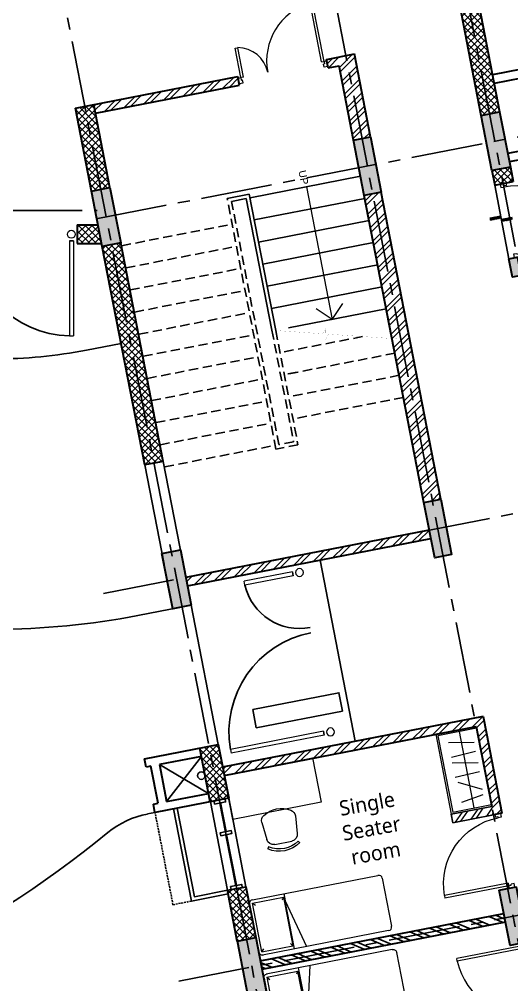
# Model space of a CAD drawing. Header units: millimetres. Extents: x -1107453 to -240403, y -265431 to 143409.
# Drawn here: x -268442 to -261883, y 111966 to 124823 of the extents above; entities that cross this region are included whole.
import ezdxf

# ---------------------------------------------------------------- set-up
doc = ezdxf.new("R2010")
doc.units = ezdxf.units.MM
doc.header["$MEASUREMENT"] = 0
for name, pattern in [('ACAD_ISO05W100', [36, 24, -3, 0, -3, 0, -3, 0, -3]), ('CENTER2', [28.575, 19.05, -3.175, 3.175, -3.175]), ('DASHED2', [0.375, 0.25, -0.125]), ('HIDDEN', [0.375, 0.25, -0.125])]:
    doc.linetypes.add(name, pattern=pattern)
for name, color, linetype in [('A-Anno-Grid Lines', 154, 'Continuous'), ('A-Elevation', 4, 'Continuous'), ('A-Steps', 3, 'Continuous'), ('A-Wall Patt', 8, 'Continuous'), ('A-Window', 4, 'Continuous'), ('elel', 6, 'Continuous'), ('S-Conc Patt', 9, 'Continuous')]:
    doc.layers.add(name, color=color, linetype=linetype)
for name, color, linetype, lineweight in [('A-Detail Lines', 8, 'Continuous', 25), ('A-Door', 4, 'Continuous', 9), ('A-Wall Sec', 1, 'Continuous', 30), ('column hatch', 12, 'Continuous', 5), ('S-Concrete', 40, 'Continuous', 30), ('S-Reflected Beam', 60, 'Continuous', 25), ('STAIR', 3, 'Continuous', 9), ('text', 7, 'Continuous', 9), ('Wall HATCH', 8, 'Continuous', 15)]:
    doc.layers.add(name, color=color, linetype=linetype, lineweight=lineweight)
doc.layers.add('frntr', color=32, linetype='Continuous', lineweight=15, true_color=0xbd5e00)
doc.layers.add('I-Furniture', color=7, linetype='Continuous', lineweight=15, true_color=0xc76300)
doc.layers.get('S-Reflected Beam').off()
doc.styles.get("Standard").update_dxf_attribs({"font": 'trebuc.ttf'})

# ---------------------------------------------------------------- blocks, each defined once
blk = doc.blocks.new('W 1200')
at = {"layer": 'A-Window', "linetype": 'HIDDEN', "ltscale": 100}
for p, q in [((552588, 7900), (552588, 9150)), ((552838, 7900), (552588, 7900))]:
    blk.add_line(p, q, dxfattribs=at)
at = {"layer": 'A-Window', "color": 2, "lineweight": 40}
for p, q in [((553463, 8720), (553463, 9110)), ((553463, 7990), (553463, 8680))]:
    blk.add_line(p, q, dxfattribs=at)
at = {"layer": 'A-Window', "color": 5}
for points in [[(553338, 7900), (552838, 7900), (552838, 9150)], [(553338, 7950), (552888, 7950), (552888, 9150)]]:
    blk.add_lwpolyline(points, dxfattribs=at)
at = {"layer": 'A-Window'}
for points in [[(553338, 7950), (553338, 9150)], [(553588, 7950), (553588, 9150)], [(553388, 8680), (553388, 8720), (553538, 8720), (553538, 8680), (553388, 8680)]]:
    blk.add_lwpolyline(points, dxfattribs=at)
for points in [[(553388, 9150), (553538, 9150), (553538, 9110), (553388, 9110)], [(553388, 7990), (553538, 7990), (553538, 7950), (553388, 7950)]]:
    blk.add_lwpolyline(points, close=True, dxfattribs=at)
blk = doc.blocks.new('Door 1200')
at = {"layer": 'A-Door', "color": 5, "lineweight": 18}
for p, q in [((524084, 16182), (524084, 16132)), ((524084, 16182), (524159, 16182)), ((524084, 16132), (524124, 16132)), ((524124, 16147), (524124, 16132)), ((524159, 16147), (524124, 16147)), ((524159, 16182), (524159, 16147)), ((524159, 16147), (524557, 16147)), ((524159, 16112), (524159, 16147)), ((524159, 16112), (524557, 16112)), ((524557, 16147), (524557, 16112)), ((524159, 15052), (524159, 15017)), ((524159, 15052), (524958, 15052)), ((524958, 15017), (524958, 15052)), ((524084, 15032), (524124, 15032)), ((524084, 14982), (524084, 15032)), ((524084, 14982), (524159, 14982)), ((524124, 15017), (524124, 15032)), ((524159, 15017), (524124, 15017)), ((524159, 14982), (524159, 15017)), ((524159, 15017), (524958, 15017))]:
    blk.add_line(p, q, dxfattribs=at)
at = {"layer": 'A-Door', "lineweight": 18}
for centre, radius, start, end in [((524155, 16193), 411, 270.5695, 348.692), ((524157, 14978), 804, 5.3148, 89.8715)]:
    blk.add_arc(centre, radius, start, end, dxfattribs=at)
blk = doc.blocks.new('staircase 1 grnd flr')
at = {"layer": 'A-Elevation'}
for p, q in [((1232382, -22558), (1234232, -22558)), ((1232382, -22558), (1232382, -22858)), ((1232432, -22608), (1234219, -22608)), ((1232432, -22608), (1232432, -22808))]:
    blk.add_line(p, q, dxfattribs=at)
at = {"layer": 'A-Elevation', "linetype": 'DASHED2', "ltscale": 500}
for p, q in [((1234219, -22608), (1235732, -22608)), ((1234232, -22558), (1235782, -22558)), ((1235732, -22608), (1235732, -22808)), ((1235782, -22558), (1235782, -22858)), ((1235782, -22858), (1232382, -22858)), ((1235732, -22808), (1232432, -22808))]:
    blk.add_line(p, q, dxfattribs=at)
at = {"layer": 'A-Steps'}
for p, q in [((1232432, -21058), (1232432, -22558)), ((1232732, -21058), (1232732, -22558)), ((1233032, -21058), (1233032, -22558)), ((1233332, -21058), (1233332, -22558)), ((1233632, -21058), (1233632, -22558)), ((1233932, -21058), (1233932, -22558)), ((1234232, -21058), (1234232, -22384))]:
    blk.add_line(p, q, dxfattribs=at)
at = {"layer": 'A-Steps', "linetype": 'DASHED2', "ltscale": 500}
for p, q in [((1234832, -21058), (1234832, -22558)), ((1235132, -21058), (1235132, -22558)), ((1235432, -21058), (1235432, -22558)), ((1234532, -21439), (1234532, -22558)), ((1234832, -22384), (1234832, -22558)), ((1232732, -24358), (1232732, -22858)), ((1233032, -24358), (1233032, -22858)), ((1233332, -24358), (1233332, -22858)), ((1233632, -24358), (1233632, -22858)), ((1233932, -24358), (1233932, -22858)), ((1234232, -24358), (1234232, -22858)), ((1234532, -24358), (1234532, -22858)), ((1234832, -24358), (1234832, -22858)), ((1235132, -24358), (1235132, -22858)), ((1235432, -24358), (1235432, -22858)), ((1235732, -24358), (1235732, -22858))]:
    blk.add_line(p, q, dxfattribs=at)
at = {"layer": 'STAIR', "color": 5, "const_width": 1}
blk.add_lwpolyline([(1234660, -20957), (1234414, -21881), (1234486, -21931), (1234316, -21894), (1234396, -21948), (1234219, -22608)], dxfattribs=at)
at = {"layer": 'text'}
for p, q in [((1234232, -21793), (1234052, -21613)), ((1232432, -21793), (1234232, -21793)), ((1234232, -21793), (1234052, -21974))]:
    blk.add_line(p, q, dxfattribs=at)
at = {"layer": 'text', "insert": (1232205, -21757), "char_height": 100, "width": 515.7, "attachment_point": 1}
blk.add_mtext('{\\fArial|b0|i0|c0|p34;UP}', dxfattribs=at)
blk = doc.blocks.new('Cols Hostel')
at = {"layer": 'S-Conc Patt'}
h = blk.add_hatch(color=256, dxfattribs=at)
h.paths.add_polyline_path([(626562, 5668), (626812, 5668), (626812, 5218), (626562, 5218)])
h.paths.add_polyline_path([(626262, 5668), (626512, 5668), (626512, 5218), (626262, 5218)])
h.paths.add_polyline_path([(610501, 6261), (610751, 6261), (610751, 5811), (610501, 5811)])
h.paths.add_polyline_path([(633755, -13559), (633802, -13804), (633351, -13892), (633303, -13647)])
h.paths.add_polyline_path([(608436, -13975), (608436, -14225), (607987, -14225), (607987, -13975)])
h.paths.add_polyline_path([(639101, 2747), (639347, 2795), (639490, 2059), (639245, 2011)])
h.paths.add_polyline_path([(640105, -2416), (640351, -2368), (640494, -3105), (640248, -3152)])
h.paths.add_polyline_path([(631447, -4099), (631693, -4051), (631836, -4788), (631590, -4835)])
h.paths.add_polyline_path([(630444, 1064), (630689, 1112), (630832, 376), (630587, 328)])
h.paths.add_polyline_path([(608186, 6255), (608436, 6255), (608436, 5505), (608186, 5505)])
h.paths.add_polyline_path([(608186, 995), (608436, 995), (608436, 245), (608186, 245)])
h.paths.add_polyline_path([(608186, -4265), (608436, -4265), (608436, -5015), (608186, -5015)])
h.paths.add_polyline_path([(599366, -4265), (599616, -4265), (599616, -5015), (599366, -5015)])
h.paths.add_polyline_path([(599366, 995), (599616, 995), (599616, 245), (599366, 245)])
h.paths.add_polyline_path([(626561, 11103), (626811, 11103), (626811, 10353), (626561, 10353)])
h.paths.add_polyline_path([(626561, 17051), (626811, 17051), (626811, 16301), (626561, 16301)])
h.paths.add_polyline_path([(626561, 13871), (626811, 13871), (626811, 13121), (626561, 13121)])
h.paths.add_polyline_path([(610451, 11170), (610201, 11170), (610201, 10420), (610451, 10420)])
h.paths.add_polyline_path([(610451, 16301), (610201, 16301), (610201, 17051), (610451, 17051)])
h.paths.add_polyline_path([(610451, 13121), (610201, 13121), (610201, 13871), (610451, 13871)])
h.paths.add_polyline_path([(598411, 9225), (598661, 9225), (598661, 8475), (598411, 8475)])
h.paths.add_polyline_path([(603651, 16801), (603651, 17051), (602901, 17051), (602901, 16801)])
h.paths.add_polyline_path([(602901, 14630), (603151, 14630), (603151, 13880), (602901, 13880)])
h.paths.add_polyline_path([(596931, 9225), (597181, 9225), (597181, 8475), (596931, 8475)])
h.paths.add_polyline_path([(596931, 11170), (597181, 11170), (597181, 10420), (596931, 10420)])
h.paths.add_polyline_path([(602901, 11170), (603151, 11170), (603151, 10420), (602901, 10420)])
h.paths.add_polyline_path([(608436, 11170), (608186, 11170), (608186, 10420), (608436, 10420)])
h.paths.add_polyline_path([(604651, 11170), (604881, 11170), (604881, 10420), (604651, 10420)])
h.paths.add_polyline_path([(639550, 13200), (639796, 13248), (639939, 12512), (639694, 12464)])
h.paths.add_polyline_path([(634799, 10295), (634847, 10050), (634109, 9906), (634061, 10152)])
h.paths.add_polyline_path([(637666, -8396), (637892, -8352), (637980, -8804), (637754, -8848)])
h.paths.add_polyline_path([(636133, -13080), (636180, -13325), (635591, -13440), (635544, -13194)])
h.paths.add_polyline_path([(603151, 9225), (603151, 8995), (602401, 8995), (602401, 9225)])
h.paths.add_polyline_path([(642512, -9792), (642556, -10018), (642110, -10105), (642066, -9879)])
h.paths.add_polyline_path([(638556, -10561), (638600, -10787), (638148, -10875), (638104, -10649)])
h.paths.add_polyline_path([(642096, -7653), (642140, -7878), (641688, -7966), (641644, -7740)])
h.paths.add_polyline_path([(640153, -10027), (640379, -9983), (640465, -10425), (640239, -10468)])
h.paths.add_polyline_path([(640118, -8037), (640162, -8263), (639710, -8351), (639666, -8125)])
h.paths.add_polyline_path([(603151, -11965), (603151, -12195), (602701, -12195), (602701, -11965)])
h.paths.add_polyline_path([(603151, -10130), (602921, -10130), (602921, -9670), (603151, -9670)])
h.paths.add_polyline_path([(599111, -11965), (599111, -12195), (598661, -12195), (598661, -11965)])
h.paths.add_polyline_path([(599112, -9785), (599112, -10015), (598661, -10015), (598661, -9785)])
h.paths.add_polyline_path([(600791, -11735), (601021, -11735), (601021, -12195), (600791, -12195)])
h.paths.add_polyline_path([(601136, -9785), (601136, -10015), (600676, -10015), (600676, -9785)])
h.paths.add_polyline_path([(634937, -3421), (635163, -3377), (635306, -4113), (635080, -4157)])
h.paths.add_polyline_path([(635631, 2073), (635857, 2117), (636000, 1380), (635775, 1336)])
h.paths.add_polyline_path([(634717, 6775), (634674, 7001), (635410, 7144), (635454, 6918)])
h.paths.add_polyline_path([(631992, 11731), (632217, 11775), (632361, 11038), (632135, 10995)])
h.paths.add_polyline_path([(604651, 6255), (604881, 6255), (604881, 5505), (604651, 5505)])
h.paths.add_polyline_path([(639083, -12506), (639131, -12752), (638541, -12866), (638493, -12621)])
h.paths.add_polyline_path([(603152, -13975), (603152, -14225), (602552, -14225), (602552, -13975)])
h.paths.add_polyline_path([(638469, 11008), (638714, 11056), (638857, 10320), (638611, 10272)])
h.paths.add_polyline_path([(606268, -9785), (606268, -10035), (605668, -10035), (605668, -9785)])
h.paths.add_polyline_path([(599161, 5765), (599161, 6015), (598411, 6015), (598411, 5765)])
h.paths.add_polyline_path([(642896, -11765), (642944, -12011), (642503, -12096), (642455, -11851)])
h.paths.add_polyline_path([(606267, -13975), (606267, -14225), (605667, -14225), (605667, -13975)])
h.paths.add_polyline_path([(599113, -13975), (599113, -14225), (598662, -14225), (598662, -13975)])
h.paths.add_polyline_path([(626262, 11911), (626512, 11911), (626512, 11161), (626262, 11161)])
h.paths.add_polyline_path([(626261, 17051), (626511, 17051), (626511, 16301), (626261, 16301)])
h.paths.add_polyline_path([(610751, 16301), (610501, 16301), (610501, 17051), (610751, 17051)])
h.paths.add_polyline_path([(610501, 8731), (610751, 8731), (610751, 7981), (610501, 7981)])
h.paths.add_polyline_path([(626511, 7981), (626261, 7981), (626261, 8731), (626511, 8731)])
h.paths.add_polyline_path([(621251, 11236), (621021, 11236), (621021, 11836), (621251, 11836)])
h.paths.add_polyline_path([(610501, 11911), (610751, 11911), (610751, 11161), (610501, 11161)])
h.paths.add_polyline_path([(615991, 11236), (615761, 11236), (615761, 11836), (615991, 11836)])
h.paths.add_polyline_path([(635329, -8947), (635377, -9193), (634788, -9307), (634740, -9062)])
h.paths.add_polyline_path([(633933, 1743), (634159, 1786), (634302, 1050), (634076, 1006)])
h.paths.add_polyline_path([(604651, 995), (604881, 995), (604881, 245), (604651, 245)])
h.paths.add_polyline_path([(604651, -4265), (604881, -4265), (604881, -5015), (604651, -5015)])
h.paths.add_polyline_path([(626261, 13871), (626511, 13871), (626511, 13121), (626261, 13121)])
h.paths.add_polyline_path([(621021, 13796), (621251, 13796), (621251, 13196), (621021, 13196)])
h.paths.add_polyline_path([(615761, 13796), (615991, 13796), (615991, 13196), (615761, 13196)])
h.paths.add_polyline_path([(610751, 13121), (610501, 13121), (610501, 13871), (610751, 13871)])
h.paths.add_polyline_path([(633692, 12061), (633938, 12109), (634081, 11373), (633835, 11325)])
h.paths.add_polyline_path([(628502, 11052), (628747, 11100), (628891, 10364), (628645, 10316)])
h.paths.add_polyline_path([(596931, 14630), (597181, 14630), (597181, 13880), (596931, 13880)])
h.paths.add_polyline_path([(639922, 11291), (640167, 11338), (640310, 10602), (640064, 10555)])
h.paths.add_polyline_path([(638890, 16600), (639135, 16648), (639278, 15912), (639033, 15864)])
h.paths.add_polyline_path([(633032, 15458), (633277, 15505), (633421, 14769), (633175, 14721)])
h.paths.add_polyline_path([(632948, -9410), (632996, -9656), (632544, -9743), (632497, -9498)])
h.paths.add_polyline_path([(636635, -3091), (636861, -3047), (637004, -3783), (636778, -3827)])
h.paths.add_polyline_path([(639326, 7905), (639374, 7660), (638638, 7516), (638590, 7762)])
h.paths.add_polyline_path([(632930, 6906), (633155, 6950), (633298, 6214), (633073, 6170)])
h.paths.add_polyline_path([(629440, 6228), (629685, 6275), (629828, 5539), (629583, 5491)])
h.paths.add_polyline_path([(620836, 16801), (620836, 17051), (621436, 17051), (621436, 16801)])
h.paths.add_polyline_path([(615576, 16801), (615576, 17051), (616176, 17051), (616176, 16801)])
h.paths.add_polyline_path([(620836, 7981), (620836, 8231), (621436, 8231), (621436, 7981)])
h.paths.add_polyline_path([(615576, 7981), (615576, 8231), (616176, 8231), (616176, 7981)])
h.paths.add_polyline_path([(602401, 5785), (602401, 6015), (603151, 6015), (603151, 5785)])
h.paths.add_polyline_path([(602922, 995), (603152, 995), (603152, 245), (602922, 245)])
h.paths.add_polyline_path([(608436, -9785), (608436, -10035), (607987, -10035), (607987, -9785)])
h.paths.add_polyline_path([(602921, -4265), (603151, -4265), (603151, -5015), (602921, -5015)])
h.paths.add_polyline_path([(632225, 16801), (632225, 17051), (632975, 17051), (632975, 16801)])
at = {"layer": 'S-Concrete', "lineweight": 35}
for points in [[(633692, 12061), (633938, 12109), (634081, 11373), (633835, 11325), (633692, 12061)], [(631992, 11731), (632217, 11775), (632361, 11038), (632135, 10995), (631992, 11731)], [(628502, 11052), (628747, 11100), (628891, 10364), (628645, 10316), (628502, 11052)], [(634799, 10295), (634847, 10050), (634109, 9906), (634061, 10152), (634799, 10295)], [(632930, 6906), (633155, 6950), (633298, 6214), (633073, 6170), (632930, 6906)], [(629440, 6228), (629685, 6275), (629828, 5539), (629583, 5491), (629440, 6228)], [(633933, 1743), (634159, 1786), (634302, 1050), (634076, 1006), (633933, 1743)]]:
    blk.add_lwpolyline(points, dxfattribs=at)
blk.add_lwpolyline([(630444, 1064), (630689, 1112), (630832, 376), (630587, 328)], close=True, dxfattribs=at)
blk = doc.blocks.new('GRILL DOOR 2 - 2400')
at = {"layer": 'A-Detail Lines'}
for centre, radius, start, end in [((-446107, 112733), 746, 270, 357.9842), ((-446104, 110566), 1351, 1.2981, 89.9894)]:
    blk.add_arc(centre, radius, start, end, dxfattribs=at)
at = {"layer": 'elel', "lineweight": 18}
for p, q in [((-446017, 112759), (-445361, 112759)), ((-445361, 112707), (-445361, 112759)), ((-446017, 112707), (-445361, 112707)), ((-446017, 110596), (-444753, 110596)), ((-444753, 110596), (-444753, 110544)), ((-446017, 110544), (-444753, 110544))]:
    blk.add_line(p, q, dxfattribs=at)
at = {"layer": 'elel'}
for p, q in [((-446017, 112707), (-446017, 112759)), ((-446017, 110596), (-446017, 110544))]:
    blk.add_line(p, q, dxfattribs=at)
at = {"layer": 'elel', "lineweight": 18}
for centre in [(-446107, 112733), (-446107, 110570)]:
    blk.add_circle(centre, 52.5, dxfattribs=at)
blk = doc.blocks.new('iron door 1500')
at = {"layer": 'A-Detail Lines'}
blk.add_arc((-444110, 117635), 1351, 0.0106, 88.7019, dxfattribs=at)
at = {"layer": 'elel', "lineweight": 18}
for p, q in [((-444132, 117721), (-444132, 118985)), ((-444079, 118985), (-444132, 118985)), ((-444079, 117721), (-444079, 118985))]:
    blk.add_line(p, q, dxfattribs=at)
at = {"layer": 'elel'}
blk.add_line((-444079, 117721), (-444132, 117721), dxfattribs=at)
at = {"layer": 'elel', "lineweight": 18}
blk.add_circle((-444105, 117631), 52.5, dxfattribs=at)
blk = doc.blocks.new('ABL_Door_S - 1000 x 2100-11-3 Second Floor Lvl')
at = {"layer": 'A-Door', "color": 5}
for p, q in [((-500, 38), (-450, 38)), ((-500, -38), (-500, 38)), ((-450, 38), (-450, -3)), ((450, 38), (450, -3)), ((500, 38), (450, 38)), ((500, -38), (500, 38)), ((-500, -38), (-465, -38)), ((-465, -3), (-450, -3)), ((-465, -38), (-465, -3)), ((-430, -38), (-465, -38)), ((465, -3), (450, -3)), ((465, -38), (465, -3)), ((500, -38), (465, -38))]:
    blk.add_line(p, q, dxfattribs=at)
at = {"layer": 'A-Door', "color": 5, "lineweight": 18}
for p, q in [((-465, -38), (-465, -903)), ((-430, -38), (-430, -903)), ((-430, -903), (-465, -903))]:
    blk.add_line(p, q, dxfattribs=at)
at = {"layer": 'A-Door'}
blk.add_arc((-450, -2), 900, 271.2981, 359.9894, dxfattribs=at)
blk = doc.blocks.new('DROP')
at = {"layer": 'A-Detail Lines'}
h = blk.add_hatch(dxfattribs=at)
h.set_pattern_fill('ANSI31', color=256, scale=100, angle=-90, style=0)
h.set_pattern_definition([(45, (-30796.783, -8736.205), (8.838835, -8.838835), [])])
h.paths.add_polyline_path([(-46, 0), (-46, -147), (-75, -147), (-75, 0)])
h.paths.add_polyline_path([(0, 147), (0, 0), (-30, 0), (-30, 147)])
for p, q in [((0, 0), (0, 148)), ((-46, -147), (-46, 0))]:
    blk.add_line(p, q, dxfattribs=at)
blk = doc.blocks.new('ERTGW4R523542')
at = {"layer": 'A-Wall Patt'}
h = blk.add_hatch(dxfattribs=at)
h.set_pattern_fill('ANSI37', color=256, scale=500, style=0)
h.paths.add_polyline_path([(-261698.1, 119005.1), (-261725.8, 119147.4), (-261480.4, 119195.1), (-261997.4, 121855.2), (-262242.7, 121807.5), (-262298.1, 122092.3), (-262298.2, 122092.3), (-262214.2, 121660.4), (-262214.3, 121660.4), (-261698.1, 119005.1)])
h = blk.add_hatch(dxfattribs=at)
h.set_pattern_fill('ANSI37', color=256, scale=500, style=0)
h.paths.add_polyline_path([(-261337.3, 118458.9), (-261582.7, 118411.2), (-261545.5, 118219.8), (-261300.1, 118267.5)])
at = {"layer": 'A-Detail Lines'}
blk.add_line((-261545.5, 118219.8), (-261356.8, 117237.7), dxfattribs=at)
at = {"layer": 'A-Wall Sec', "lineweight": 35}
for p, q in [((-262004.1, 121890.6), (-261480.4, 119195.1)), ((-261725.8, 119147.4), (-262242.7, 121807.5)), ((-260088.9, 119975.9), (-261575.9, 119685.9)), ((-260179.8, 119841), (-261553.9, 119573.1)), ((-259885.1, 118930.6), (-261372, 118640.6)), ((-259863, 118817.8), (-261350, 118527.7)), ((-261582.7, 118411.2), (-261545.5, 118219.8)), ((-261337.3, 118458.9), (-261300.1, 118267.5)), ((-261545.5, 118219.8), (-261300.1, 118267.5))]:
    blk.add_line(p, q, dxfattribs=at)
at = {"layer": 'A-Detail Lines', "linetype": 'ACAD_ISO05W100', "rotation": 100.8718454003175}
blk.add_blockref('DROP', (-261465.7, 117806), dxfattribs=at)
at = {"layer": 'A-Door', "rotation": 101.0000000009668}
blk.add_blockref('ABL_Door_S - 1000 x 2100-11-3 Second Floor Lvl', (-261339.4, 117750.5), dxfattribs=at)
blk = doc.blocks.new('Grid Girls Hostel')
at = {"layer": 'A-Anno-Grid Lines', "linetype": 'CENTER2', "ltscale": 50}
for p, q in [((546030.4, -12871.7), (538541, 25657.8)), ((551208.5, -11865.1), (544521.1, 22538.2)), ((549510.2, -12195.2), (542822.9, 22208.1)), ((540716.9, 13748.7), (554379.5, 16404.4)), ((506718.2, 13861.8), (540731.8, 13861.8)), ((540813.7, 8760.3), (555317.2, 11579.5)), ((541817.5, 3597), (556321, 6416.2))]:
    blk.add_line(p, q, dxfattribs=at)
blk = doc.blocks.new('A$C4AD23F1D')
at = {"layer": 'I-Furniture', "true_color": 0xff4dff}
blk.add_hatch(color=211, dxfattribs=at).paths.add_polyline_path([(0, 25), (0, 0), (1200, 0), (1200, 25)])
at = {"layer": 'frntr', "color": 203, "true_color": 0xb63cc3}
blk.add_lwpolyline([(0, 0), (1200, 0), (1200, 25), (0, 25)], close=True, dxfattribs=at)
blk = doc.blocks.new('A$C0E3E786B')
at = {"layer": 'I-Furniture', "ltscale": 0.1}
for p, q in [((-1905, 916), (-205, 916)), ((-1481, 916), (-1481, 816)), ((-1955, 216), (-1955, 866)), ((-1915, 872), (-1881, 837)), ((-1915, 872), (-1495, 872)), ((-1915, 211), (-1915, 872)), ((-1495, 872), (-1521, 837)), ((-1495, 872), (-1495, 211)), ((-1481, 166), (-1481, 816)), ((-1481, 816), (-1320, 166)), ((-155, 866), (-155, 216)), ((-1915, 211), (-1881, 246)), ((-1915, 211), (-1495, 211)), ((-1915, 166), (-1915, 167)), ((-205, 166), (-1915, 166)), ((-1495, 211), (-1521, 246))]:
    blk.add_line(p, q, dxfattribs=at)
for centre, start, end in [((-1905, 866), 90, 180), ((-205, 866), 0, 90), ((-1905, 216), 180, 270), ((-205, 216), 270, 0)]:
    blk.add_arc(centre, 50, start, end, dxfattribs=at)
blk = doc.blocks.new('A$C30AF02BA')
at = {"layer": 'I-Furniture', "color": 9, "ltscale": 0.1, "true_color": 0xbababa}
for p, q in [((-224, 28), (-224, 1063)), ((-73, 913), (-374, 958)), ((-369, 684), (-70, 837)), ((-390, 615), (-60, 601)), ((-55, 482), (-393, 423)), ((-390, 340), (-60, 326)), ((-55, 207), (-393, 147))]:
    blk.add_line(p, q, dxfattribs=at)
at = {"layer": 'I-Furniture', "ltscale": 0.1}
blk.add_lwpolyline([(-537, 3), (-537, 1088), (13, 1088), (13, 3)], close=True, dxfattribs=at)
blk.add_lwpolyline([(13, 28), (-512, 28), (-512, 1063), (13, 1063)], dxfattribs=at)
blk = doc.blocks.new('chair1')
at = {"layer": 'I-Furniture'}
for p, q in [((-320, 228), (-84, 207)), ((16, 201), (42, 219)), ((1, 115), (1, -115)), ((-320, -228), (-84, -207)), ((16, -201), (42, -219))]:
    blk.add_line(p, q, dxfattribs=at)
for centre, radius, start, end in [((-108, 0), 351, 148.407, 211.593), ((-328, 135), 92.9, 85.0303, 148.407), ((-92, 115), 92.9, 0, 85.0303), ((-278, 0), 356, 325.6197, 34.3803), ((-278, 0), 387, 325.6197, 34.3803), ((-92, -115), 92.9, 274.9697, 0), ((-328, -135), 92.9, 211.593, 274.9697)]:
    blk.add_arc(centre, radius, start, end, dxfattribs=at)
blk = doc.blocks.new('sss')
at = {"layer": 'Wall HATCH'}
h = blk.add_hatch(dxfattribs=at)
h.set_pattern_fill('ANSI32', color=256, scale=400, angle=360, style=0)
h.set_pattern_definition([(45, (12972.95, 6724.33), (-106.06602, 106.06602), []), (45, (13043.66, 6724.33), (-106.06602, 106.06602), [])])
h.paths.add_polyline_path([(-74971, 29278), (-75521, 29278), (-75521, 29393), (-74971, 29393)])
at = {"layer": 'A-Wall Sec'}
for p, q in [((-74971, 29393), (-75521, 29393)), ((-75521, 29278), (-75521, 29393)), ((-74971, 29278), (-75521, 29278))]:
    blk.add_line(p, q, dxfattribs=at)
at = {"layer": 'frntr', "color": 203, "true_color": 0xb63cc3}
blk.add_lwpolyline([(-78391, 28190), (-77191, 28190), (-77191, 28215), (-78391, 28215)], close=True, dxfattribs=at)
at = {"layer": 'I-Furniture', "ltscale": 0.1}
blk.add_lwpolyline([(-78391, 28190), (-77191, 28190), (-77191, 28790), (-78391, 28790)], close=True, dxfattribs=at)
at = {"layer": 'I-Furniture', "extrusion": (0, 0, -1), "zscale": -1, "rotation": 180}
blk.add_blockref('A$C0E3E786B', (76431, 30806), dxfattribs=at)
at = {"layer": 'I-Furniture', "ltscale": 0.1, "rotation": 90}
blk.add_blockref('chair1', (-77791, 29223), dxfattribs=at)
at = {"layer": 'I-Furniture'}
blk.add_blockref('A$C30AF02BA', (-74985, 28189), dxfattribs=at)
at = {"layer": 'I-Furniture', "color": 32, "true_color": 0xd67c2e, "xscale": -1, "rotation": 180}
blk.add_blockref('A$C4AD23F1D', (-78391, 28215), dxfattribs=at)
blk = doc.blocks.new('RRRR')
at = {"layer": 'Wall HATCH'}
h = blk.add_hatch(dxfattribs=at)
h.set_pattern_fill('ANSI32', color=256, scale=400, angle=360, style=0)
h.paths.add_polyline_path([(-87944, 22553), (-88494, 22553), (-88494, 22668), (-87944, 22668)])
at = {"layer": 'A-Wall Sec'}
for p, q in [((-87944, 22668), (-88494, 22668)), ((-88494, 22553), (-88494, 22668)), ((-87944, 22553), (-88494, 22553))]:
    blk.add_line(p, q, dxfattribs=at)
at = {"layer": 'I-Furniture', "ltscale": 0.1}
blk.add_lwpolyline([(-91364, 23756), (-90164, 23756), (-90164, 23156), (-91364, 23156)], close=True, dxfattribs=at)
at = {"layer": 'I-Furniture', "xscale": -1, "rotation": 180}
blk.add_blockref('A$C30AF02BA', (-87958, 23756), dxfattribs=at)
at = {"layer": 'I-Furniture', "ltscale": 0.1, "xscale": -1, "rotation": 90}
blk.add_blockref('chair1', (-90764, 22723), dxfattribs=at)
at = {"layer": 'I-Furniture'}
blk.add_blockref('A$C0E3E786B', (-89404, 21140), dxfattribs=at)

msp = doc.modelspace()

# ---------------------------------------------------------------- hatches: boundary and pattern name
at = {"layer": 'A-Wall Patt'}
h = msp.add_hatch(dxfattribs=at)
h.set_pattern_fill('ANSI37', color=256, scale=500, style=0)
h.set_pattern_definition([(45, (-267517.14, 121940.156), (-44.1942, 44.1942), []), (135, (-267517.14, 121940.156), (-44.1942, -44.1942), [])])
h.paths.add_polyline_path([(-267392.1, 122085.1), (-267670.1, 122085.1), (-267670.1, 121835.1), (-267343.5, 121835.1)])
h.paths.add_polyline_path([(-269470.1, 119463.1), (-269719.4, 119463.1), (-269719.1, 115613), (-269469.3, 115613)])
h.paths.add_polyline_path([(-269470.1, 122788.1), (-269719.4, 122788.1), (-269719.4, 119923.1), (-269469.3, 119923.1)])
h.paths.add_polyline_path([(-269469.4, 123398.1), (-269719.4, 123398.1), (-269719.4, 123248.1), (-269469.4, 123248.1)])
h.paths.add_polyline_path([(-269469.4, 124748.1), (-269719.4, 124748.1), (-269719.4, 124598.1), (-269469.4, 124598.1)])
h.paths.add_polyline_path([(-269470.1, 126014.4), (-269720.1, 126014.4), (-269720.1, 125208.1), (-269470.1, 125208.1)])
h.paths.add_polyline_path([(-269470.1, 128083.1), (-269720.1, 128083.1), (-269720.1, 127514.4), (-269470.1, 127514.4)])
h.paths.add_polyline_path([(-267479.5, 122534.7), (-267234.1, 122582.4), (-267448.8, 123686.8), (-267694.2, 123639.1)])
h.paths.add_polyline_path([(-267091, 121846.2), (-267336.4, 121798.5), (-266770.7, 118888), (-266525.2, 118935.7)])
h = msp.add_hatch(dxfattribs=at)
h.set_pattern_fill('ANSI32', color=256, scale=400, angle=360, style=0)
h.set_pattern_definition([(45, (-808153.28, 108415.78), (-106.066017, 106.066017), []), (45, (-808082.57, 108415.78), (-106.066017, 106.066017), [])])
h.paths.add_polyline_path([(-267448.8, 123686.8), (-267426.8, 123573.9), (-265507.7, 123946.9), (-265529.7, 124059.8)])
h.paths.add_polyline_path([(-263989.8, 123213.1), (-263764.1, 123257), (-263978.7, 124361.3), (-264351.7, 124288.8), (-264329.8, 124175.9), (-264182.5, 124204.5)])
h.paths.add_polyline_path([(-263620.9, 122520.7), (-263846.7, 122476.8), (-263052, 118388.2), (-262826.2, 118432.1)])
h = msp.add_hatch(dxfattribs=at)
h.set_pattern_fill('ANSI32', color=256, scale=400, angle=360, style=0)
h.set_pattern_definition([(45, (-563.64, 4396.16), (-106.06602, 106.06602), []), (45, (-492.93, 4396.16), (-106.06602, 106.06602), [])])
h.paths.add_polyline_path([(-262958.5, 117907.4), (-262980.4, 118020.3), (-266224.7, 117389.6), (-266202.8, 117276.7)])
h = msp.add_hatch(dxfattribs=at)
h.set_pattern_fill('ANSI32', color=256, scale=400, angle=360, style=0)
h.paths.add_polyline_path([(-262376.7, 115516.8), (-265733.8, 114864.3), (-265713, 114756.8), (-264534.6, 114985.8), (-264533.6, 114980.4), (-262894.6, 115299), (-262895.1, 115301.5), (-262355.2, 115406.4)])
h.paths.add_polyline_path([(-262263.8, 115538.8), (-262376.7, 115516.8), (-262355.2, 115406.4), (-262355.2, 115406.4), (-262148.2, 114341.3), (-262126.2, 114228.4), (-262013.4, 114250.4)])
h.paths.add_polyline_path([(-257112.6, 116736.2), (-256553.1, 116844.9), (-256457.7, 116354.1), (-257017.2, 116245.4)], flags=16)
h.paths.add_polyline_path([(-257134.6, 116849.1), (-256995.3, 116132.5), (-256259.1, 116275.6), (-256281, 116388.5), (-256344.8, 116376.1), (-256440.2, 116866.9), (-256376.4, 116879.3), (-256398.3, 116992.2)])
h.paths.add_polyline_path([(-260540.9, 114536.6), (-260428, 114558.5), (-260656.5, 115734), (-257299.4, 116386.6), (-257321.3, 116499.5), (-260678.5, 115846.9), (-260933.9, 117164.9), (-261046.8, 117143)])
h = msp.add_hatch(dxfattribs=at)
h.set_pattern_fill('ANSI37', color=256, scale=500, style=0)
h.set_pattern_definition([(45, (-563.64, 4396.156), (-44.194174, 44.194174), []), (135, (-563.64, 4396.156), (-44.194174, -44.194174), [])])
h.paths.add_polyline_path([(-265423.3, 113271.8), (-265668.7, 113224.1), (-265538, 112546.6), (-265538, 112546.6), (-265292, 112594.4)])
h.paths.add_polyline_path([(-265149.5, 111858), (-265394.9, 111810.3), (-264964.6, 109596.8, -0.0001283), (-264964.6, 109596.7), (-264895, 109238.5), (-264845.9, 109248), (-264845.9, 109248), (-264698.7, 109276.6), (-264698.7, 109276.6), (-264649.6, 109286.2), (-264649.6, 109286.2)])
h.paths.add_polyline_path([(-265792.5, 115166.1), (-266037.9, 115118.4), (-265968.3, 114760.1, -0.0001601), (-265968.3, 114760.1), (-265898.6, 114401.8), (-265849.6, 114411.4), (-265849.6, 114411.4), (-265702.3, 114440), (-265702.3, 114440), (-265653.2, 114449.5), (-265653.2, 114449.5)])
h = msp.add_hatch(dxfattribs=at)
h.set_pattern_fill('ANSI32', color=256, scale=400, angle=360, style=0)
h.set_pattern_definition([(157, (201861.48, 427953.13), (58.60967, 138.07573), []), (157, (201795.92, 427926.64), (58.60967, 138.07573), [])])
h.paths.add_polyline_path([(-265210.1, 112169.7), (-265232, 112282.6), (-261987.7, 112913.2), (-261965.8, 112800.3)])

# ---------------------------------------------------------------- linework, layer by layer
at = {"layer": 'A-Detail Lines', "ltscale": 15}
for p, q in [((-266016, 115005.5), (-266480.1, 114406)), ((-265920.6, 114514.7), (-266575.5, 114896.8))]:
    msp.add_line(p, q, dxfattribs=at)
at = {"layer": 'A-Detail Lines'}
msp.add_lwpolyline([(-265332.9, 115631.7), (-264185.3, 115854.8), (-264137.9, 115611), (-265285.5, 115387.9)], close=True, dxfattribs=at)
msp.add_lwpolyline([(-265332.9, 115631.7), (-264185.3, 115854.8), (-264137.9, 115611), (-265285.5, 115387.9)], close=True, dxfattribs=at)
msp.add_lwpolyline([(-265332.9, 115631.7), (-264185.3, 115854.8), (-264137.9, 115611), (-265285.5, 115387.9)], close=True, dxfattribs=at)
msp.add_circle((-266017.4, 114750.6), 50, dxfattribs=at)
at = {"layer": 'A-Steps'}
for p, q in [((-264435.9, 117620.2), (-263966.9, 115207.7)), ((-264435.9, 117620.2), (-263966.9, 115207.7)), ((-266153.1, 117021.4), (-265792.5, 115166.1)), ((-265812.1, 115162.3), (-265811, 115162.5)), ((-266733.3, 114239.6), (-266634.9, 114258.7))]:
    msp.add_line(p, q, dxfattribs=at)
for centre, radius, start, end in [((-266504.3, 113061.6), 1200, 101, 129.18928), ((-276546.9, 125379.8), 14693.1, 283.26285, 309.18928)]:
    msp.add_arc(centre, radius, start, end, dxfattribs=at)
at = {"layer": 'A-Wall Sec', "lineweight": 35}
for p, q in [((-264351.7, 124288.8), (-263978.7, 124361.3)), ((-263764.1, 123257), (-263978.7, 124361.3)), ((-264329.8, 124175.9), (-264351.7, 124288.8)), ((-264329.8, 124175.9), (-264182.5, 124204.5)), ((-263989.8, 123213.1), (-264182.5, 124204.5)), ((-267694.2, 123639.1), (-265529.7, 124059.8)), ((-267426.8, 123573.9), (-265507.7, 123946.9)), ((-265507.7, 123946.9), (-265529.7, 124059.8)), ((-267234.1, 122582.4), (-267448.8, 123686.8)), ((-267479.5, 122534.7), (-267694.2, 123639.1)), ((-262016.3, 123449), (-262016.3, 123449)), ((-262826.2, 118432.1), (-263620.9, 122520.7)), ((-263052, 118388.2), (-263846.7, 122476.8)), ((-267670.1, 122085.1), (-267392.1, 122085.1)), ((-267670.1, 122085.1), (-267670.1, 121835.1)), ((-267670.1, 121835.1), (-267343.5, 121835.1)), ((-266770.7, 118888), (-267336.4, 121798.5)), ((-266525.2, 118935.7), (-267091, 121846.2)), ((-266525.2, 118935.7), (-266770.7, 118888)), ((-262980.4, 118020.3), (-266224, 117389.8)), ((-266202.8, 117276.7), (-262958.5, 117907.4)), ((-262263.8, 115538.8), (-265733.8, 114864.3)), ((-262263.8, 115538.8), (-262219.9, 115313.1)), ((-265711.9, 114751.4), (-262354.7, 115403.9)), ((-262354.7, 115403.9), (-262332.8, 115291.1)), ((-262332.8, 115291.1), (-262148.2, 114341.3)), ((-262219.9, 115313.1), (-262013.4, 114250.4)), ((-266774.1, 114975.3), (-265792.5, 115166.1)), ((-265898.6, 114401.8), (-266037.9, 115118.4)), ((-265792.5, 115166.1), (-265653.2, 114449.5)), ((-266752.2, 114862.4), (-266774.1, 114975.3)), ((-266016, 115005.5), (-266575.5, 114896.8)), ((-266688.4, 114874.8), (-266752.2, 114862.4)), ((-266593, 114384), (-266688.4, 114874.8)), ((-266575.5, 114896.8), (-266480.1, 114406)), ((-265653.2, 114449.5), (-266633.9, 114258.9)), ((-266480.1, 114406), (-265920.6, 114514.7)), ((-266656.8, 114371.6), (-266593, 114384)), ((-266634.9, 114258.7), (-266656.8, 114371.6)), ((-265898.6, 114401.8), (-265898.6, 114401.8)), ((-262013.4, 114250.4), (-262126.2, 114228.4)), ((-265668.7, 113224.1), (-265423.3, 113271.8)), ((-265423.3, 113271.8), (-265292, 112594.4)), ((-261948.8, 113315.5), (-261942.1, 113281.2)), ((-265538, 112546.6), (-265668.7, 113224.1)), ((-265232, 112282.7), (-261987.8, 112913.3)), ((-261965.8, 112800.5), (-265210.1, 112169.8))]:
    msp.add_line(p, q, dxfattribs=at)
at = {"layer": 'A-Window'}
for p, q in [((-266525.2, 118935.7), (-266268.6, 117615.3)), ((-266770.7, 118888), (-266514, 117567.6))]:
    msp.add_line(p, q, dxfattribs=at)
at = {"layer": 'elel'}
for p, q in [((-267548.2, 120417.6), (-267085.5, 120507.5)), ((-266861.3, 116883.7), (-266153.1, 117021.4))]:
    msp.add_line(p, q, dxfattribs=at)
for radius in [6400, 10000]:
    msp.add_arc((-268769.4, 126700), radius, 270, 281, dxfattribs=at)

# ---------------------------------------------------------------- block references
for name, p, rotation in [('RRRR', (-171494.4, 108868.8), 10.9991535345654), ('sss', (-182399.2, 96979.6), 10.99915353456541)]:
    msp.add_blockref(name, p, dxfattribs=dict(rotation=rotation))
at = {"layer": 'A-Detail Lines', "rotation": 180}
msp.add_blockref('iron door 1500', (-711854.4, 239591.6), dxfattribs=at)
at = {"layer": 'A-Detail Lines', "xscale": -1}
for rotation in [11.00000000102098, 11.00000000104057]:
    msp.add_blockref('GRILL DOOR 2 - 2400', (-681109.8, -78327.2), dxfattribs=dict(at, rotation=rotation))
at = {"layer": 'A-Door', "xscale": -1, "rotation": 280.9999999976226}
msp.add_blockref('ABL_Door_S - 1000 x 2100-11-3 Second Floor Lvl', (-261974.4, 113748.6), dxfattribs=at)
at = {"layer": 'A-Door', "rotation": 280.9999999976226}
msp.add_blockref('ABL_Door_S - 1000 x 2100-11-3 Second Floor Lvl', (-261640.5, 112030.8), dxfattribs=at)
at = {"layer": 'A-Wall Patt', "linetype": 'Continuous', "rotation": 281.0000000010405}
msp.add_blockref('staircase 1 grnd flr', (-478384.6, 1336538.8), dxfattribs=at)
at = {"layer": 'column hatch'}
for name, p, rotation in [('Door 1200', (-149626.7, -387400.5), 101.0000000010404), ('W 1200', (-807323.2, -162), 11.00000000102099)]:
    msp.add_blockref(name, p, dxfattribs=dict(at, rotation=rotation))
at = {"layer": 'elel'}
msp.add_blockref('ERTGW4R523542', (-563.6, 4396.2), dxfattribs=at)
at = {"layer": 'S-Concrete'}
msp.add_blockref('Grid Girls Hostel', (-808136.1, 108415.8), dxfattribs=at)
at = {"layer": 'S-Reflected Beam'}
msp.add_blockref('Cols Hostel', (-895981.5, 111482.3), dxfattribs=at)

# ---------------------------------------------------------------- texts
at = {"layer": 'text', "lineweight": 35, "insert": (-263752, 114047.4), "char_height": 200, "width": 1506.419, "attachment_point": 5, "rotation": 10.10397}
msp.add_mtext('Single Seater room', dxfattribs=at)

doc.saveas('drawing.dxf')
